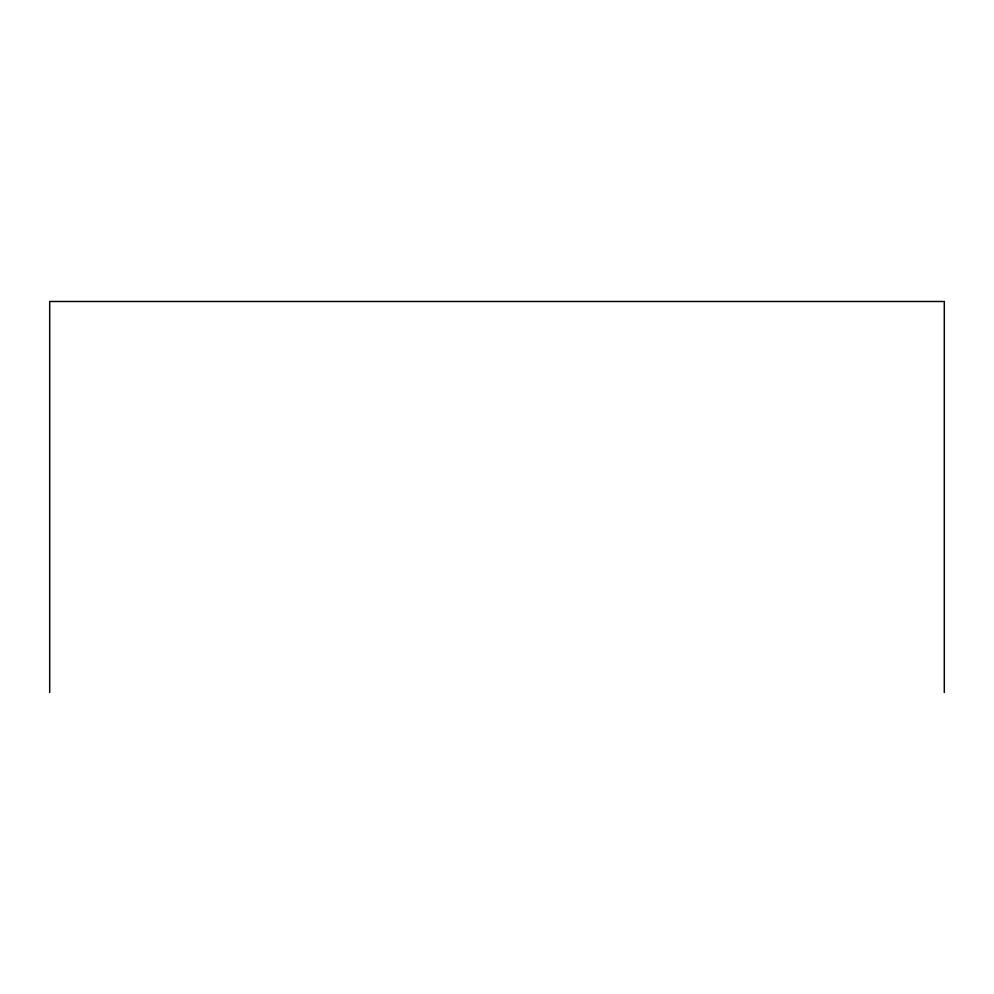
<?xml version="1.0" encoding="UTF-8"?>
<svg xmlns="http://www.w3.org/2000/svg" width="994" height="994" viewBox="0 0 994 994"><rect width="100%" height="100%" fill="white"/><g stroke="black" fill="none" stroke-linecap="round" stroke-linejoin="round"><path stroke-width="1.49" d="M944.3 692.507L944.3 301.493L49.7 301.493L49.7 692.507"/></g></svg>
